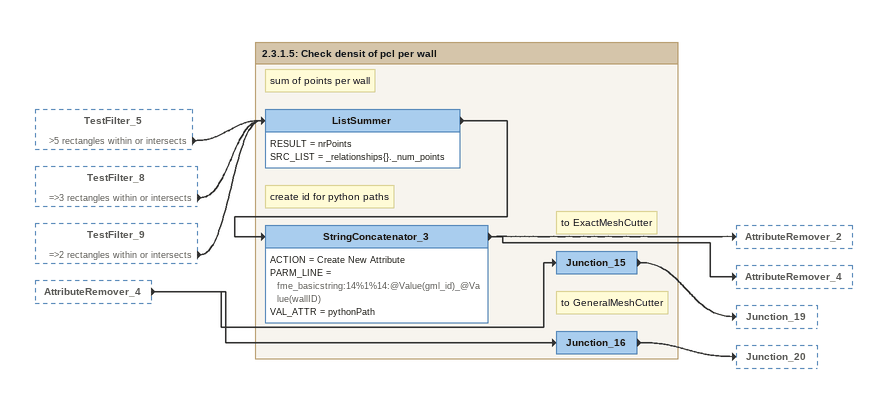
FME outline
TestFilter_5 [outside]
    >5 rectangles within or intersects -> ListSummer
TestFilter_8 [outside]
    =>3 rectangles within or intersects -> ListSummer
TestFilter_9 [outside]
    =>2 rectangles within or intersects -> ListSummer
AttributeRemover_4 [outside]
    -> Junction_15
    -> Junction_16

Bookmark: 2.3.1.5: Check densit of pcl per wall
Note: sum of points per wall
ListSummer
    RESULT = nrPoints
    SRC_LIST = _relationships{}._num_points
    -> StringConcatenator_3
Note: create id for python paths
StringConcatenator_3
    ACTION = Create New Attribute
    PARM_LINE = fme_basicstring:14%1%14:@Value(gml_id)_@Value(wallID)
    VAL_ATTR = pythonPath
    -> AttributeRemover_2
    -> AttributeRemover_4
Note: to ExactMeshCutter
Junction_15
    -> Junction_19
Note: to GeneralMeshCutter
Junction_16
    -> Junction_20
